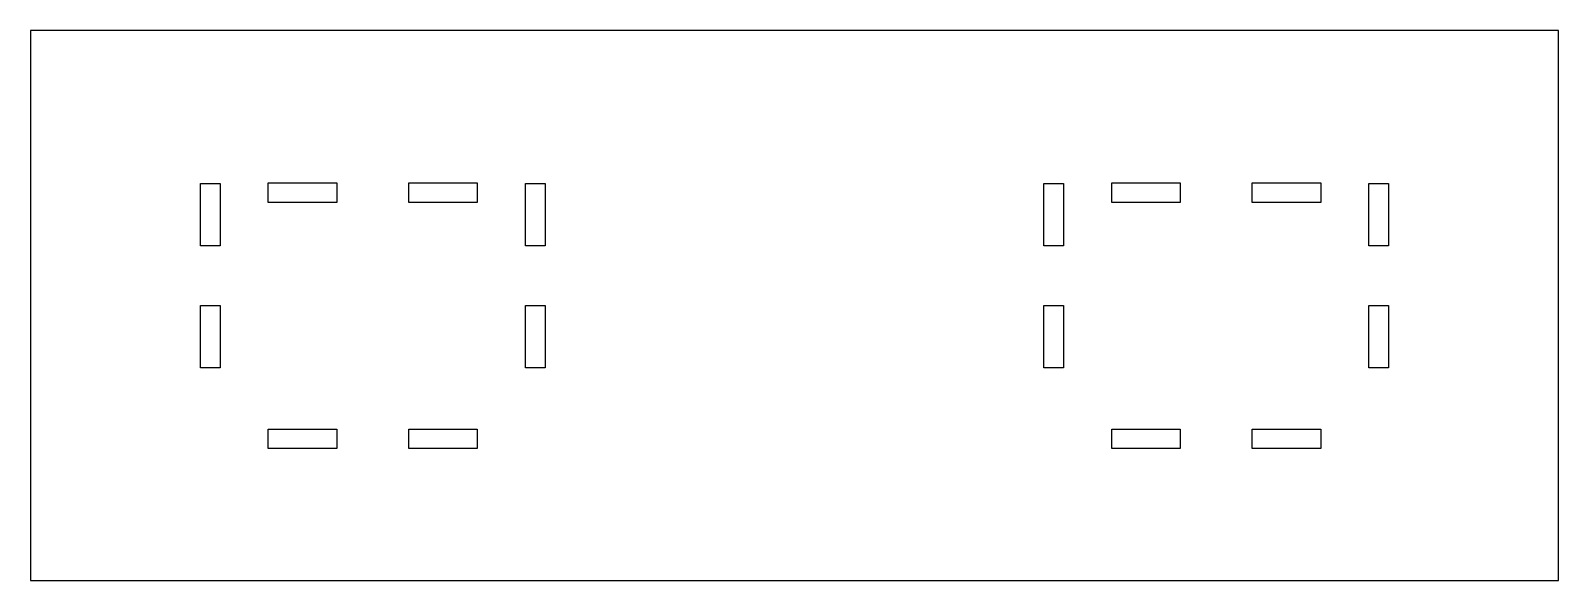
# Model space of a CAD drawing. Header units: millimetres. Extents: x -169 to 81, y -25 to 65.
import ezdxf

# ---------------------------------------------------------------- set-up
doc = ezdxf.new("R2010")
doc.units = ezdxf.units.MM

msp = doc.modelspace()

# ---------------------------------------------------------------- linework, layer by layer
for points in [[(81, 65.32), (-169, 65.32), (-169, -24.68), (81, -24.68)], [(-138, 40.3), (-138, 30.1), (-141.2, 30.1), (-141.2, 40.3)], [(-118.9, 40.4), (-118.9, 37.2), (-130.1, 37.2), (-130.1, 40.4)], [(-95.9, 40.4), (-95.9, 37.2), (-107.1, 37.2), (-107.1, 40.4)], [(-88, 40.3), (-84.8, 40.3), (-84.8, 30.1), (-88, 30.1)], [(0, 30.1), (-3.2, 30.1), (-3.2, 40.3), (0, 40.3)], [(7.9, 37.2), (7.9, 40.4), (19.1, 40.4), (19.1, 37.2)], [(30.9, 37.2), (30.9, 40.4), (42.1, 40.4), (42.1, 37.2)], [(53.2, 30.1), (50, 30.1), (50, 40.3), (53.2, 40.3)], [(-141.2, 10.1), (-141.2, 20.3), (-138, 20.3), (-138, 10.1)], [(-88, 10.1), (-88, 20.3), (-84.8, 20.3), (-84.8, 10.1)], [(0, 10.1), (-3.2, 10.1), (-3.2, 20.3), (0, 20.3)], [(53.2, 10.1), (50, 10.1), (50, 20.3), (53.2, 20.3)], [(-118.9, -3.1), (-130.1, -3.1), (-130.1, 0.1), (-118.9, 0.1)], [(-95.9, -3.1), (-107.1, -3.1), (-107.1, 0.1), (-95.9, 0.1)], [(19.1, 0.1), (19.1, -3.1), (7.9, -3.1), (7.9, 0.1)], [(30.9, -3.1), (30.9, 0.1), (42.1, 0.1), (42.1, -3.1)]]:
    msp.add_lwpolyline(points, close=True)

doc.saveas('drawing.dxf')
